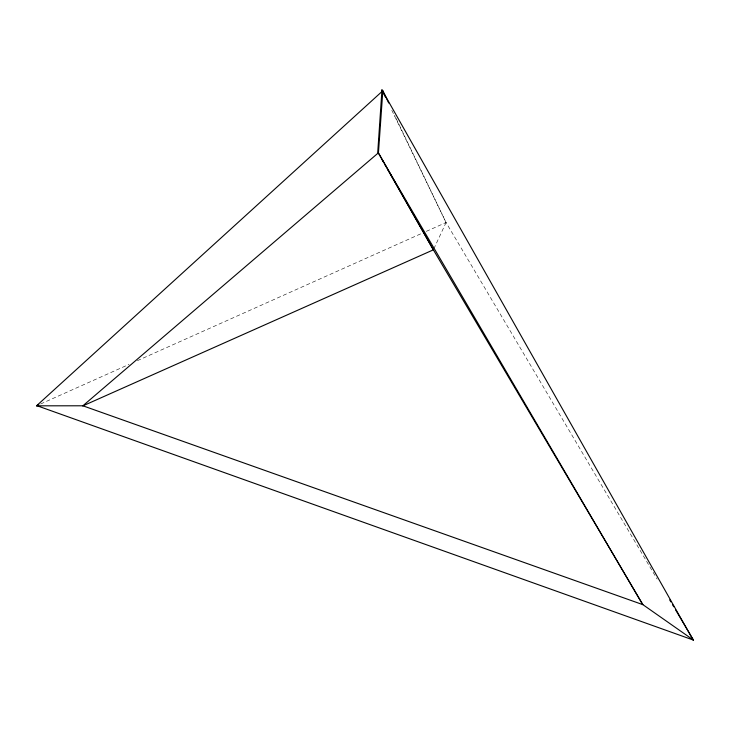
<?xml version="1.0" encoding="UTF-8"?>
<svg xmlns="http://www.w3.org/2000/svg" width="730" height="730" viewBox="0 0 730 730"><rect width="100%" height="100%" fill="white"/><g stroke="black" fill="none" stroke-linecap="round" stroke-linejoin="round"><path stroke-width="0.55" stroke-dasharray="3.65 2.74" d="M433.848 248.83L446.057 222.522L394.592 115.267M40.661 403.964L129.009 364.416M137.331 360.693L422.159 233.208M426.302 231.364L446.057 222.522L657.1 579.063M391.827 110.294L446.057 222.522"/><path stroke-width="1.09" d="M693.044 639.79L381.963 89.89L377.757 152.114L642.546 604.413L693.5 640.11L675.496 609.723M378.45 152.789L82.682 405.962L433.374 249.833L378.45 152.789L382.83 90.757L36.5 405.825L82.892 405.789L642.929 604.677L433.374 249.833L387.301 168.895M36.5 405.825L38.809 404.685M36.728 405.615L693.5 640.11M669.684 599.923L670.843 601.876M672.586 604.823L673.754 606.785M382.246 160.007L383.369 161.987M385.057 164.944L386.179 166.914M381.963 89.89L385.413 97.035M382.83 90.757L388.707 103.012"/></g></svg>
